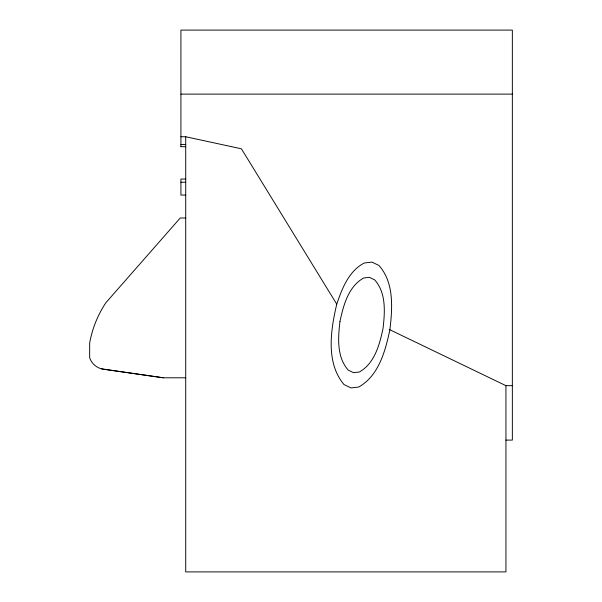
<?xml version="1.0" encoding="UTF-8"?>
<svg xmlns="http://www.w3.org/2000/svg" width="602" height="602" viewBox="0 0 602 602"><rect width="100%" height="100%" fill="white"/><g stroke="black" fill="none" stroke-linecap="round" stroke-linejoin="round"><path stroke-width="0.9" d="M336.751 304.168C330.716 329.934 325.539 362.63 344.035 384.573L351.026 387.944L358.739 387.018C378.899 375.633 385.363 350.838 389.893 329.738C392.429 308.299 394.333 282.752 378.936 265.452L371.938 262.088L364.233 263.006C348.769 271.081 342.041 288.561 336.751 304.168L241.425 148.807L185.717 136.744L180.916 136.744M180.916 94.115L512.347 94.115M180.916 144.435L185.717 144.435M180.916 146.67L185.717 146.692M185.717 179.042L180.916 179.042L180.916 195.056L185.717 195.056M180.916 182.24L185.717 182.24M185.717 217.999L180.239 217.999L105.929 302.663A106.539 106.539 0 0 0 89.668 342.989L89.653 357.656C91.504 363.676 96.997 368.341 103.251 369.184L163.345 377.793L185.717 377.793M389.201 329.429L505.943 385.664L512.347 385.664M505.943 440.1L512.347 440.1L512.347 30.1L180.916 30.1L180.916 146.692M101.708 368.891L163.345 377.793M505.943 385.664L505.943 571.9L185.717 571.9L185.717 136.526M339.964 321.438C338.038 337.684 336.601 357.039 348.265 370.14L353.562 372.691L359.402 371.991C374.677 363.367 379.576 344.585 383.007 328.594C384.934 312.348 386.371 292.993 374.707 279.885L369.41 277.334L363.563 278.034C348.295 286.665 343.396 305.447 339.964 321.438"/></g></svg>
